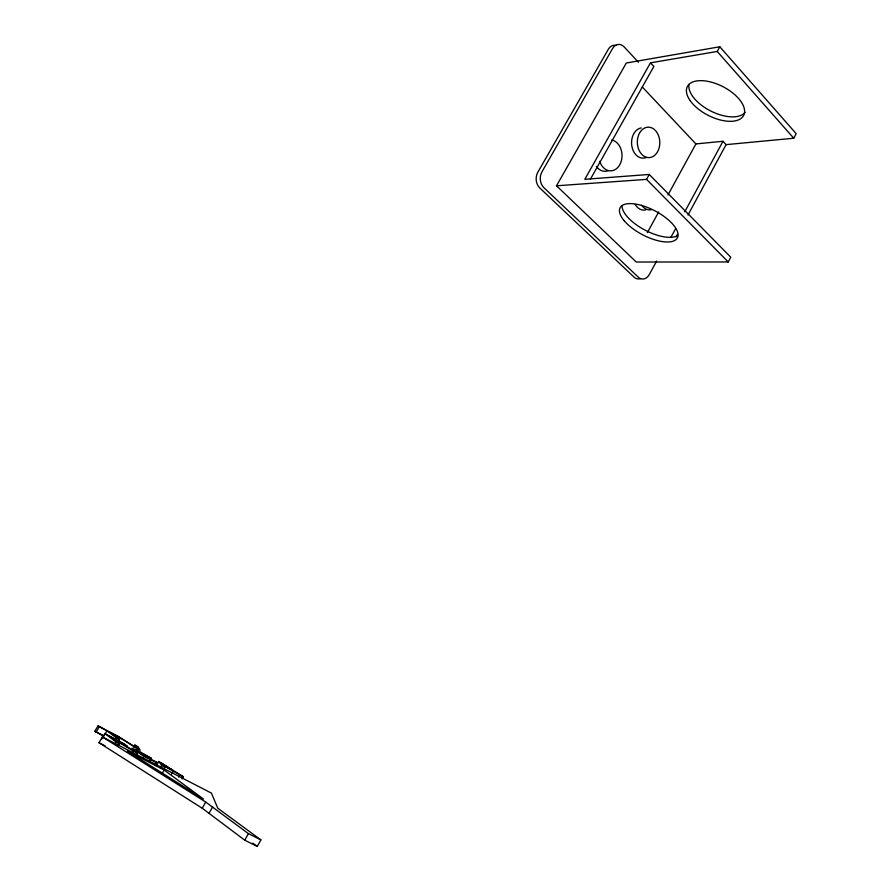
<?xml version="1.0" encoding="UTF-8"?>
<svg xmlns="http://www.w3.org/2000/svg" width="891" height="891" viewBox="0 0 891 891"><rect width="100%" height="100%" fill="white"/><g stroke="black" fill="none" stroke-linecap="round" stroke-linejoin="round"><path stroke-width="1.34" d="M719.817 46.766L626.317 63.005L556.507 185.796L636.252 262.021L728.248 261.965L730.776 257.198L649.249 174.458L584.797 179.303L650.486 62.827L717.222 51.466L719.817 46.766L796.175 133.683L793.758 138.239L726.087 144.632L723.002 141.279L695.893 143.919L642.244 86.928M676.158 236.861L677.472 234.433M687.986 215.021L726.087 144.632M656.611 261.096L649.327 274.517A10.592 7.908 -87.4 0 1 638.268 277.146L543.911 187.689A11.26 8.743 88 0 1 541.94 171.874L612.64 48.426A11.16 8.231 84.9 0 1 624.212 46.967L638.402 62.203M670.934 237.284L675.545 228.775M684.778 211.768L723.002 141.279M647.367 232.618L658.672 211.958M667.972 194.951L695.893 143.919M556.507 185.796L646.532 179.381L649.249 174.458M257.265 846.45L260.896 839.912L217.783 808.215L211.423 793.101L102.409 736.935L98.979 742.726L202.235 808.248L244.758 840.18L257.265 846.45L252.888 843.176M244.758 840.18L248.422 833.62L205.743 802.078L102.409 736.935M590.421 179.169L653.86 66.48L650.486 62.827M209.006 813.338L212.537 807.101M202.235 808.248L205.743 802.078M178.623 777.119L179.893 774.914L163.888 765.87L164.958 767.207L163.677 769.434M182.087 778.912L183.357 776.696L158.743 761.449L156.215 765.815M162.162 773.477L164.144 770.047L127.357 751.113L203.504 799.06L164.144 770.047M171.64 774.156L173.545 770.86M154.811 764.69L156.66 762.106L144.732 756.392L135.399 750.133L151.459 758.375L150.189 760.569M154.733 765.425L156.66 762.106M160.391 767.741L161.683 765.514L158.743 761.449M142.582 758.441L143.885 756.203L156.103 762.462M149.599 762.228L150.891 759.99M132.146 753.196L133.461 750.946L137.448 753.006L136.134 755.256M135.788 750.701L137.058 748.54L140.177 750.155L137.938 746.613L134.886 745.032L133.65 747.148M115.206 740.065L116.487 737.893L106.931 730.798L98.01 725.887L94.825 731.255L103.757 736.155L106.931 730.798M116.376 738.483L117.634 736.356L116.365 735.409L98.01 725.887M114.828 744.286L116.164 742.025L104.949 733.627L101.663 739.185M118.303 741.668L119.583 739.497L110.005 732.391L117.634 736.356M118.058 745.945L119.383 743.684L114.338 739.92L133.461 750.946M96.072 732.19L99.257 726.822M248.422 833.62L260.896 839.912M98.979 742.726L105.127 745.867M116.164 742.025L119.383 743.684M161.683 765.514L164.958 767.207M179.893 774.914L183.357 776.696M94.825 731.255L103.412 735.676M116.487 737.893L119.583 739.497M104.949 733.627L124.417 744.007L127.524 746.458L123.493 744.62L137.448 753.006M143.885 756.203L131.935 748.139L138.907 751.146L151.459 758.375M137.058 748.54L117.144 735.821L137.392 748.451L134.886 745.032M646.532 179.381L728.248 261.965M717.222 51.466L793.758 138.239M745.132 112.377A31.619 16.227 27 0 1 711.397 111.353A31.619 16.227 27 0 1 688.955 84.734M677.383 235.725A32.332 13.554 27.7 0 1 643.837 229.488A32.332 13.554 27.7 0 1 622.041 205.431M615.937 45.374A11.115 8.219 84.9 0 0 608.353 49.239L537.83 172.23A11.215 8.732 88 0 0 539.79 187.979L634.024 277.101A10.547 7.896 -87.4 0 0 640.584 278.616M646.376 157.44A15.169 11.204 88.2 0 1 631.864 146.213A15.169 11.204 88.2 0 1 641.197 127.936M645.619 209.975A15.013 11.149 90 0 1 635.227 204.518M608.453 170.571A15.414 11.628 88 0 1 596.302 166.383M651.377 209.719A15.08 11.171 -90 0 1 641.609 205.22M611.727 140.021A15.492 11.65 88.1 0 1 619.746 164.802A15.492 11.65 88.1 0 1 599.71 161.36M124.25 744.542L113.046 738.951L109.348 736.189L124.25 744.542M171.306 769.423L163.487 765.391L161.538 763.164L171.306 769.423M690.325 100.85A31.642 16.127 27.1 0 0 740.755 118.659A31.642 16.127 27.1 0 0 715.44 83.431A31.642 16.127 27.1 0 0 690.325 100.85M624.112 220.634A32.366 13.454 27.7 0 0 674.843 240.414A32.366 13.454 27.7 0 0 647.334 207.38A32.366 13.454 27.7 0 0 624.112 220.634M639.504 133.138A15.247 11.238 88.2 0 0 647.334 157.507A15.247 11.238 88.2 0 0 658.85 136.535A15.247 11.238 88.2 0 0 639.504 133.138"/></g></svg>
